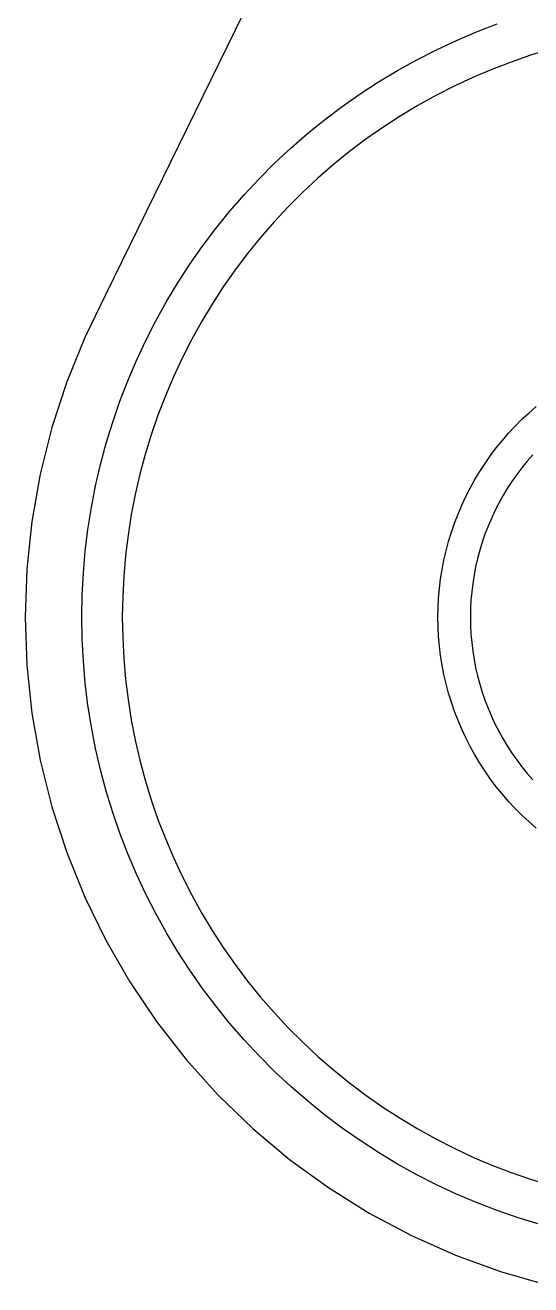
# Model space of a CAD drawing. Header units: metres. Extents: x -85 to 85, y -85 to 155.
# Drawn here: x -85 to -22.5, y -82.5 to 73.1 of the extents above; entities that cross this region are included whole.
import ezdxf

# ---------------------------------------------------------------- set-up
doc = ezdxf.new("R2010")
doc.units = ezdxf.units.M

msp = doc.modelspace()

# ---------------------------------------------------------------- linework, layer by layer
for p, q in [((-26.4884, 139.084), (-75.0505, 39.9051)), ((-29.2193, 72.3203), (-26.6776, 73.296)), ((-31.7255, 71.2565), (-29.2193, 72.3203)), ((-36.6188, 68.8699), (-34.1929, 70.1059)), ((-34.1929, 70.1059), (-31.7255, 71.2565)), ((-20.1215, 70.1721), (-22.5582, 69.4271)), ((-39, 67.55), (-36.6188, 68.8699)), ((-24.9675, 68.5976), (-27.3463, 67.6844)), ((-22.5582, 69.4271), (-24.9675, 68.5976)), ((-41.3337, 66.1478), (-39, 67.55)), ((-27.3463, 67.6844), (-29.6918, 66.6888)), ((-43.617, 64.6649), (-41.3337, 66.1478)), ((-32.0011, 65.612), (-34.2714, 64.4552)), ((-29.6918, 66.6888), (-32.0011, 65.612)), ((-45.8472, 63.1033), (-43.617, 64.6649)), ((-34.2714, 64.4552), (-36.5, 63.2199)), ((-48.0216, 61.4648), (-45.8472, 63.1033)), ((-36.5, 63.2199), (-38.6841, 61.9075)), ((-50.1374, 59.7515), (-48.0216, 61.4648)), ((-38.6841, 61.9075), (-40.8211, 60.5197)), ((-52.1922, 57.9653), (-50.1374, 59.7515)), ((-40.8211, 60.5197), (-42.9083, 59.0582)), ((-54.1834, 56.1085), (-52.1922, 57.9653)), ((-42.9083, 59.0582), (-44.9433, 57.5248)), ((-56.1085, 54.1834), (-54.1834, 56.1085)), ((-44.9433, 57.5248), (-46.9235, 55.9212)), ((-46.9235, 55.9212), (-48.8465, 54.2496)), ((-57.9653, 52.1922), (-56.1085, 54.1834)), ((-48.8465, 54.2496), (-50.7101, 52.5118)), ((-59.7515, 50.1374), (-57.9653, 52.1922)), ((-50.7101, 52.5118), (-52.5118, 50.7101)), ((-61.4648, 48.0216), (-59.7515, 50.1374)), ((-52.5118, 50.7101), (-54.2496, 48.8465)), ((-54.2496, 48.8465), (-55.9212, 46.9235)), ((-63.1033, 45.8472), (-61.4648, 48.0216)), ((-55.9212, 46.9235), (-57.5248, 44.9433)), ((-64.6649, 43.617), (-63.1033, 45.8472)), ((-66.1478, 41.3337), (-64.6649, 43.617)), ((-57.5248, 44.9433), (-59.0582, 42.9083)), ((-59.0582, 42.9083), (-60.5197, 40.8211)), ((-67.55, 39), (-66.1478, 41.3337)), ((-60.5197, 40.8211), (-61.9075, 38.6841)), ((-75.0505, 39.9051), (-77.6514, 34.5726)), ((-68.8699, 36.6188), (-67.55, 39)), ((-61.9075, 38.6841), (-63.2199, 36.5)), ((-70.1059, 34.1929), (-68.8699, 36.6188)), ((-63.2199, 36.5), (-64.4552, 34.2714)), ((-77.6514, 34.5726), (-79.8739, 29.0717)), ((-64.4552, 34.2714), (-65.612, 32.0011)), ((-71.2565, 31.7255), (-70.1059, 34.1929)), ((-72.3203, 29.2193), (-71.2565, 31.7255)), ((-65.612, 32.0011), (-66.6888, 29.6918)), ((-66.6888, 29.6918), (-67.6844, 27.3463)), ((-79.8739, 29.0717), (-81.7072, 23.4292)), ((-73.296, 26.6776), (-72.3203, 29.2193)), ((-74.1824, 24.1033), (-73.296, 26.6776)), ((-67.6844, 27.3463), (-68.5976, 24.9675)), ((-68.5976, 24.9675), (-69.4271, 22.5582)), ((-23.6184, 24.4576), (-22.7504, 25.2669)), ((-22.7504, 25.2669), (-21.8548, 26.0455)), ((-81.7072, 23.4292), (-83.1425, 17.6725)), ((-74.9784, 21.4997), (-74.1824, 24.1033)), ((-25.2669, 22.7504), (-24.4576, 23.6184)), ((-24.4576, 23.6184), (-23.6184, 24.4576)), ((-69.4271, 22.5582), (-70.1721, 20.1215)), ((-26.7924, 20.9325), (-26.0455, 21.8548)), ((-26.0455, 21.8548), (-25.2669, 22.7504)), ((-75.6831, 18.8699), (-74.9784, 21.4997)), ((-27.5066, 19.9847), (-26.7924, 20.9325)), ((-76.2955, 16.2171), (-75.6831, 18.8699)), ((-70.1721, 20.1215), (-70.8316, 17.6603)), ((-28.8336, 18.0173), (-28.1873, 19.0126)), ((-28.1873, 19.0126), (-27.5066, 19.9847)), ((-22.9813, 19.2836), (-23.6403, 18.4698)), ((-22.2943, 20.0739), (-22.9813, 19.2836)), ((-83.1425, 17.6725), (-84.1728, 11.8297)), ((-70.8316, 17.6603), (-71.4048, 15.1776)), ((-29.4449, 17), (-28.8336, 18.0173)), ((-24.2705, 17.6336), (-24.8711, 16.7758)), ((-23.6403, 18.4698), (-24.2705, 17.6336)), ((-76.815, 13.5446), (-76.2955, 16.2171)), ((-30.559, 14.9046), (-30.0202, 15.962)), ((-30.0202, 15.962), (-29.4449, 17)), ((-25.4414, 15.8976), (-25.9808, 15)), ((-24.8711, 16.7758), (-25.4414, 15.8976)), ((-71.4048, 15.1776), (-71.891, 12.6763)), ((-31.0605, 13.829), (-30.559, 14.9046)), ((-26.4884, 14.0841), (-26.9638, 13.1511)), ((-25.9808, 15), (-26.4884, 14.0841)), ((-77.2409, 10.8555), (-76.815, 13.5446)), ((-71.891, 12.6763), (-72.2896, 10.1596)), ((-31.9495, 11.6287), (-31.5243, 12.7366)), ((-31.5243, 12.7366), (-31.0605, 13.829)), ((-26.9638, 13.1511), (-27.4064, 12.2021)), ((-84.1728, 11.8297), (-84.7929, 5.9293)), ((-32.3359, 10.5066), (-31.9495, 11.6287)), ((-27.8155, 11.2382), (-28.1908, 10.2606)), ((-27.4064, 12.2021), (-27.8155, 11.2382)), ((-77.5727, 8.15322), (-77.2409, 10.8555)), ((-72.2896, 10.1596), (-72.6001, 7.63058)), ((-32.9901, 8.22534), (-32.6829, 9.37167)), ((-32.6829, 9.37167), (-32.3359, 10.5066)), ((-28.1908, 10.2606), (-28.5317, 9.27051)), ((-77.81, 5.441), (-77.5727, 8.15322)), ((-33.257, 7.069), (-32.9901, 8.22534)), ((-28.8379, 8.26912), (-29.1089, 7.25766)), ((-28.5317, 9.27051), (-28.8379, 8.26912)), ((-72.6001, 7.63058), (-72.8222, 5.09222)), ((-33.4835, 5.90404), (-33.257, 7.069)), ((-29.3444, 6.23735), (-29.5442, 5.20944)), ((-29.1089, 7.25766), (-29.3444, 6.23735)), ((-84.7929, 5.9293), (-85, 0)), ((-77.9525, 2.72216), (-77.81, 5.441)), ((-72.8222, 5.09222), (-72.9555, 2.54766)), ((-33.8137, 3.55397), (-33.6691, 4.73188)), ((-33.6691, 4.73188), (-33.4835, 5.90404)), ((-29.5442, 5.20944), (-29.708, 4.17519)), ((-33.9172, 2.37172), (-33.8137, 3.55397)), ((-29.8357, 3.13585), (-29.9269, 2.09269)), ((-29.708, 4.17519), (-29.8357, 3.13585)), ((-78, 0), (-77.9525, 2.72216)), ((-72.9555, 2.54766), (-73, 0)), ((-33.9793, 1.18658), (-33.9172, 2.37172)), ((-29.9269, 2.09269), (-29.9817, 1.04698)), ((-85, 0), (-84.7929, -5.9293)), ((-77.9525, -2.72216), (-78, 0)), ((-73, 0), (-72.9555, -2.54766)), ((-34, 0), (-33.9793, 1.18658)), ((-33.9793, -1.18658), (-34, 0)), ((-29.9817, 1.04698), (-30, 0)), ((-30, 0), (-29.9817, -1.04698)), ((-33.9172, -2.37172), (-33.9793, -1.18658)), ((-29.9817, -1.04698), (-29.9269, -2.09269)), ((-77.81, -5.441), (-77.9525, -2.72216)), ((-72.9555, -2.54766), (-72.8222, -5.09222)), ((-33.8137, -3.55397), (-33.9172, -2.37172)), ((-29.9269, -2.09269), (-29.8357, -3.13585)), ((-33.6691, -4.73188), (-33.8137, -3.55397)), ((-29.8357, -3.13585), (-29.708, -4.17519)), ((-29.708, -4.17519), (-29.5442, -5.20944)), ((-84.7929, -5.9293), (-84.1728, -11.8297)), ((-77.5727, -8.15322), (-77.81, -5.441)), ((-72.8222, -5.09222), (-72.6001, -7.63058)), ((-33.4835, -5.90404), (-33.6691, -4.73188)), ((-33.257, -7.069), (-33.4835, -5.90404)), ((-29.5442, -5.20944), (-29.3444, -6.23735)), ((-72.6001, -7.63058), (-72.2896, -10.1596)), ((-32.9901, -8.22534), (-33.257, -7.069)), ((-29.3444, -6.23735), (-29.1089, -7.25766)), ((-29.1089, -7.25766), (-28.8379, -8.26912)), ((-77.2409, -10.8555), (-77.5727, -8.15322)), ((-32.6829, -9.37167), (-32.9901, -8.22534)), ((-28.8379, -8.26912), (-28.5317, -9.27051)), ((-28.5317, -9.27051), (-28.1908, -10.2606)), ((-76.815, -13.5446), (-77.2409, -10.8555)), ((-72.2896, -10.1596), (-71.891, -12.6763)), ((-32.3359, -10.5066), (-32.6829, -9.37167)), ((-31.9495, -11.6287), (-32.3359, -10.5066)), ((-28.1908, -10.2606), (-27.8155, -11.2382)), ((-84.1728, -11.8297), (-83.1425, -17.6725)), ((-31.5243, -12.7366), (-31.9495, -11.6287)), ((-27.8155, -11.2382), (-27.4064, -12.2021)), ((-27.4064, -12.2021), (-26.9638, -13.1511)), ((-76.2955, -16.2171), (-76.815, -13.5446)), ((-71.891, -12.6763), (-71.4048, -15.1776)), ((-31.0605, -13.829), (-31.5243, -12.7366)), ((-30.559, -14.9046), (-31.0605, -13.829)), ((-26.9638, -13.1511), (-26.4884, -14.0841)), ((-71.4048, -15.1776), (-70.8316, -17.6603)), ((-30.0202, -15.962), (-30.559, -14.9046)), ((-26.4884, -14.0841), (-25.9808, -15)), ((-25.9808, -15), (-25.4414, -15.8976)), ((-75.6831, -18.8699), (-76.2955, -16.2171)), ((-29.4449, -17), (-30.0202, -15.962)), ((-28.8336, -18.0173), (-29.4449, -17)), ((-25.4414, -15.8976), (-24.8711, -16.7758)), ((-24.8711, -16.7758), (-24.2705, -17.6336)), ((-83.1425, -17.6725), (-81.7072, -23.4292)), ((-70.8316, -17.6603), (-70.1721, -20.1215)), ((-28.1873, -19.0126), (-28.8336, -18.0173)), ((-24.2705, -17.6336), (-23.6403, -18.4698)), ((-23.6403, -18.4698), (-22.9813, -19.2836)), ((-74.9784, -21.4997), (-75.6831, -18.8699)), ((-70.1721, -20.1215), (-69.4271, -22.5582)), ((-27.5066, -19.9847), (-28.1873, -19.0126)), ((-26.7924, -20.9325), (-27.5066, -19.9847)), ((-22.9813, -19.2836), (-22.2943, -20.0739)), ((-74.1824, -24.1033), (-74.9784, -21.4997)), ((-26.0455, -21.8548), (-26.7924, -20.9325)), ((-69.4271, -22.5582), (-68.5976, -24.9675)), ((-25.2669, -22.7504), (-26.0455, -21.8548)), ((-24.4576, -23.6184), (-25.2669, -22.7504)), ((-81.7072, -23.4292), (-79.8739, -29.0717)), ((-73.296, -26.6776), (-74.1824, -24.1033)), ((-23.6184, -24.4576), (-24.4576, -23.6184)), ((-22.7504, -25.2669), (-23.6184, -24.4576)), ((-68.5976, -24.9675), (-67.6844, -27.3463)), ((-21.8548, -26.0455), (-22.7504, -25.2669)), ((-72.3203, -29.2193), (-73.296, -26.6776)), ((-67.6844, -27.3463), (-66.6888, -29.6918)), ((-79.8739, -29.0717), (-77.6514, -34.5726)), ((-71.2565, -31.7255), (-72.3203, -29.2193)), ((-66.6888, -29.6918), (-65.612, -32.0011)), ((-70.1059, -34.1929), (-71.2565, -31.7255)), ((-65.612, -32.0011), (-64.4552, -34.2714)), ((-68.8699, -36.6188), (-70.1059, -34.1929)), ((-77.6514, -34.5726), (-75.0505, -39.9051)), ((-64.4552, -34.2714), (-63.2199, -36.5)), ((-67.55, -39), (-68.8699, -36.6188)), ((-63.2199, -36.5), (-61.9075, -38.6841)), ((-61.9075, -38.6841), (-60.5197, -40.8211)), ((-75.0505, -39.9051), (-72.0841, -45.0431)), ((-66.1478, -41.3337), (-67.55, -39)), ((-64.6649, -43.617), (-66.1478, -41.3337)), ((-60.5197, -40.8211), (-59.0582, -42.9083)), ((-59.0582, -42.9083), (-57.5248, -44.9433)), ((-72.0841, -45.0431), (-68.7664, -49.9617)), ((-63.1033, -45.8472), (-64.6649, -43.617)), ((-57.5248, -44.9433), (-55.9212, -46.9235)), ((-61.4648, -48.0216), (-63.1033, -45.8472)), ((-59.7515, -50.1374), (-61.4648, -48.0216)), ((-55.9212, -46.9235), (-54.2496, -48.8465)), ((-54.2496, -48.8465), (-52.5118, -50.7101)), ((-68.7664, -49.9617), (-65.1138, -54.6369)), ((-57.9653, -52.1922), (-59.7515, -50.1374)), ((-52.5118, -50.7101), (-50.7101, -52.5118)), ((-56.1085, -54.1834), (-57.9653, -52.1922)), ((-50.7101, -52.5118), (-48.8465, -54.2496)), ((-54.1834, -56.1085), (-56.1085, -54.1834)), ((-48.8465, -54.2496), (-46.9235, -55.9212)), ((-65.1138, -54.6369), (-61.1439, -59.046)), ((-46.9235, -55.9212), (-44.9433, -57.5248)), ((-52.1922, -57.9653), (-54.1834, -56.1085)), ((-44.9433, -57.5248), (-42.9083, -59.0582)), ((-61.1439, -59.046), (-56.8761, -63.1673)), ((-50.1374, -59.7515), (-52.1922, -57.9653)), ((-42.9083, -59.0582), (-40.8211, -60.5197)), ((-48.0216, -61.4648), (-50.1374, -59.7515)), ((-40.8211, -60.5197), (-38.6841, -61.9075)), ((-45.8472, -63.1033), (-48.0216, -61.4648)), ((-38.6841, -61.9075), (-36.5, -63.2199)), ((-56.8761, -63.1673), (-52.3312, -66.9809)), ((-43.617, -64.6649), (-45.8472, -63.1033)), ((-36.5, -63.2199), (-34.2714, -64.4552)), ((-41.3337, -66.1478), (-43.617, -64.6649)), ((-34.2714, -64.4552), (-32.0011, -65.612)), ((-39, -67.55), (-41.3337, -66.1478)), ((-32.0011, -65.612), (-29.6918, -66.6888)), ((-29.6918, -66.6888), (-27.3463, -67.6844)), ((-52.3312, -66.9809), (-47.5314, -70.4682)), ((-36.6188, -68.8699), (-39, -67.55)), ((-27.3463, -67.6844), (-24.9675, -68.5976)), ((-34.1929, -70.1059), (-36.6188, -68.8699)), ((-24.9675, -68.5976), (-22.5582, -69.4271)), ((-22.5582, -69.4271), (-20.1215, -70.1721)), ((-47.5314, -70.4682), (-42.5, -73.6122)), ((-31.7255, -71.2565), (-34.1929, -70.1059)), ((-29.2193, -72.3203), (-31.7255, -71.2565)), ((-26.6776, -73.296), (-29.2193, -72.3203)), ((-42.5, -73.6122), (-37.2615, -76.3975)), ((-24.1033, -74.1824), (-26.6776, -73.296)), ((-21.4997, -74.9784), (-24.1033, -74.1824)), ((-37.2615, -76.3975), (-31.8416, -78.8106)), ((-31.8416, -78.8106), (-26.2664, -80.8398)), ((-26.2664, -80.8398), (-20.5634, -82.4751))]:
    msp.add_line(p, q)

doc.saveas('drawing.dxf')
